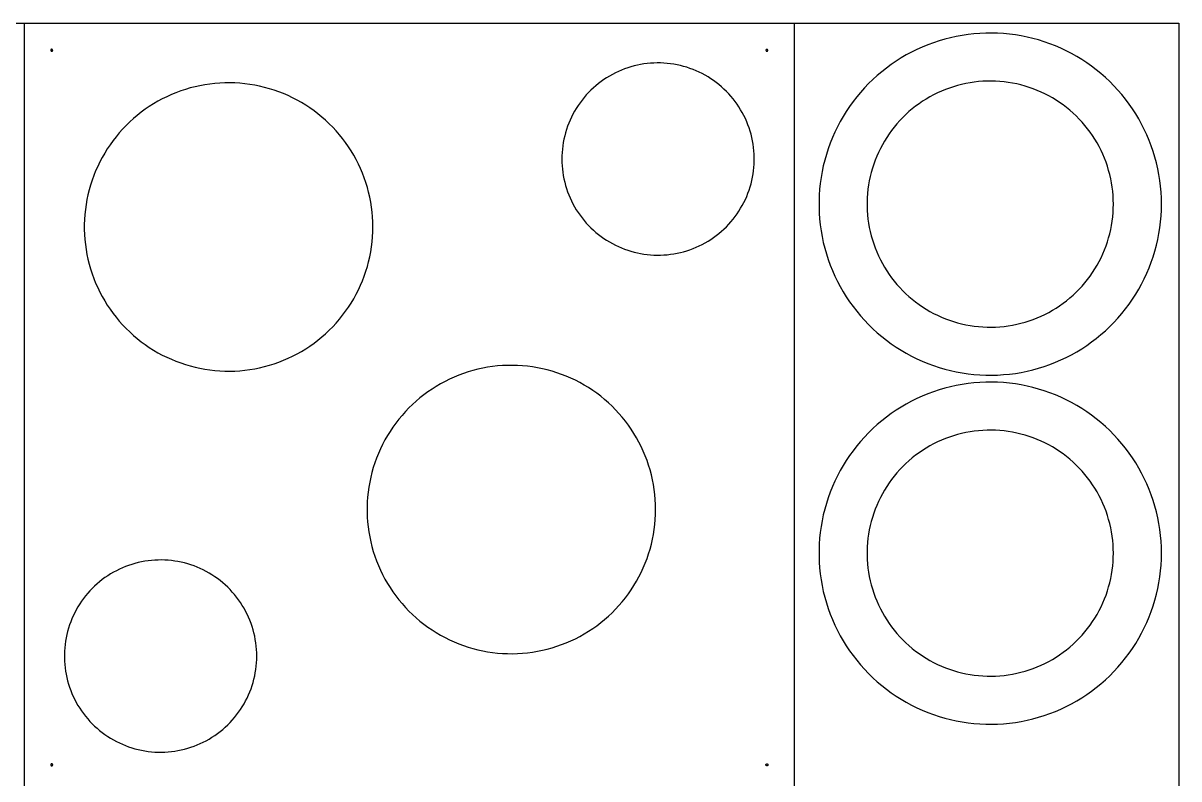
# Model space of a CAD drawing. Header units: millimetres. Extents: x 0 to 120, y 0 to 80.
# Drawn here: x 59.9 to 120, y 40.7 to 80 of the extents above; entities that cross this region are included whole.
import ezdxf

# ---------------------------------------------------------------- set-up
doc = ezdxf.new("R2010")
doc.units = ezdxf.units.MM
doc.header["$MEASUREMENT"] = 0
doc.layers.add('Default', color=18, linetype='Continuous', true_color=0x000000)

msp = doc.modelspace()

# ---------------------------------------------------------------- linework, layer by layer
at = {"layer": 'Default'}
for points in [[(120, 0), (0, 0), (0, 80), (120, 80), (120, 0)], [(60, 40), (60, 80), (100, 80), (100, 40), (60, 40)], [(60, 40), (60, 80), (100, 80), (100, 40), (60, 40)], [(119.094, 70.584), (119.088, 70.893), (119.072, 71.201), (119.046, 71.509), (119.008, 71.815), (118.96, 72.121), (118.901, 72.424), (118.832, 72.725), (118.753, 73.024), (118.663, 73.319), (118.563, 73.611), (118.453, 73.9), (118.333, 74.185), (118.203, 74.465), (118.063, 74.741), (117.914, 75.011), (117.756, 75.277), (117.589, 75.536), (117.412, 75.79), (117.227, 76.037), (117.034, 76.278), (116.832, 76.512), (116.622, 76.739), (116.405, 76.958), (116.18, 77.17), (115.947, 77.374), (115.708, 77.569), (115.463, 77.757), (115.21, 77.935), (114.952, 78.105), (114.688, 78.265), (114.419, 78.417), (114.145, 78.559), (113.865, 78.691), (113.582, 78.814), (113.294, 78.926), (113.003, 79.029), (112.708, 79.121), (112.41, 79.203), (112.11, 79.275), (111.807, 79.336), (111.502, 79.387), (111.196, 79.427), (110.888, 79.456), (110.58, 79.475), (110.271, 79.483), (109.962, 79.481), (109.653, 79.467), (109.345, 79.443), (109.039, 79.408), (108.733, 79.363), (108.429, 79.307), (108.127, 79.24), (107.828, 79.163), (107.532, 79.076), (107.239, 78.979), (106.949, 78.871), (106.663, 78.753), (106.382, 78.626), (106.105, 78.489), (105.833, 78.342), (105.567, 78.186), (105.306, 78.021), (105.05, 77.847), (104.801, 77.664), (104.559, 77.473), (104.323, 77.273), (104.095, 77.065), (103.873, 76.85), (103.66, 76.626), (103.454, 76.396), (103.256, 76.159), (103.067, 75.914), (102.886, 75.664), (102.714, 75.407), (102.551, 75.145), (102.398, 74.877), (102.253, 74.603), (102.119, 74.325), (101.994, 74.043), (101.879, 73.756), (101.773, 73.466), (101.678, 73.172), (101.594, 72.875), (101.519, 72.575), (101.456, 72.273), (101.402, 71.968), (101.359, 71.662), (101.327, 71.355), (101.306, 71.047), (101.295, 70.738), (101.295, 70.429), (101.306, 70.12), (101.327, 69.812), (101.359, 69.505), (101.402, 69.199), (101.456, 68.895), (101.519, 68.592), (101.594, 68.293), (101.678, 67.995), (101.773, 67.701), (101.879, 67.411), (101.994, 67.124), (102.119, 66.842), (102.253, 66.564), (102.398, 66.291), (102.551, 66.023), (102.714, 65.76), (102.886, 65.503), (103.067, 65.253), (103.256, 65.009), (103.454, 64.771), (103.66, 64.541), (103.873, 64.318), (104.095, 64.102), (104.323, 63.894), (104.559, 63.695), (104.801, 63.503), (105.05, 63.32), (105.306, 63.146), (105.567, 62.981), (105.833, 62.825), (106.105, 62.678), (106.382, 62.541), (106.663, 62.414), (106.949, 62.296), (107.239, 62.189), (107.532, 62.091), (107.828, 62.004), (108.127, 61.927), (108.429, 61.86), (108.733, 61.804), (109.039, 61.759), (109.345, 61.724), (109.653, 61.7), (109.962, 61.687), (110.271, 61.684), (110.58, 61.692), (110.888, 61.711), (111.196, 61.74), (111.502, 61.78), (111.807, 61.831), (112.11, 61.892), (112.41, 61.964), (112.708, 62.046), (113.003, 62.139), (113.294, 62.241), (113.582, 62.354), (113.865, 62.476), (114.145, 62.609), (114.419, 62.751), (114.688, 62.902), (114.952, 63.062), (115.21, 63.232), (115.463, 63.411), (115.708, 63.598), (115.947, 63.793), (116.18, 63.997), (116.405, 64.209), (116.622, 64.428), (116.832, 64.655), (117.034, 64.889), (117.227, 65.13), (117.412, 65.377), (117.589, 65.631), (117.756, 65.891), (117.914, 66.156), (118.063, 66.427), (118.203, 66.702), (118.333, 66.983), (118.453, 67.267), (118.563, 67.556), (118.663, 67.848), (118.753, 68.144), (118.832, 68.442), (118.901, 68.743), (118.96, 69.047), (119.008, 69.352), (119.046, 69.658), (119.072, 69.966), (119.088, 70.275), (119.094, 70.584)], [(61.464, 78.586), (61.464, 78.588), (61.464, 78.589), (61.464, 78.591), (61.464, 78.593), (61.463, 78.594), (61.463, 78.596), (61.463, 78.598), (61.462, 78.599), (61.462, 78.601), (61.461, 78.603), (61.461, 78.604), (61.46, 78.606), (61.459, 78.608), (61.458, 78.609), (61.458, 78.611), (61.457, 78.612), (61.456, 78.614), (61.455, 78.615), (61.454, 78.616), (61.453, 78.618), (61.452, 78.619), (61.45, 78.62), (61.449, 78.622), (61.448, 78.623), (61.447, 78.624), (61.445, 78.625), (61.444, 78.626), (61.442, 78.627), (61.441, 78.628), (61.439, 78.629), (61.438, 78.63), (61.436, 78.631), (61.435, 78.631), (61.433, 78.632), (61.432, 78.633), (61.43, 78.633), (61.428, 78.634), (61.427, 78.634), (61.425, 78.635), (61.423, 78.635), (61.422, 78.635), (61.42, 78.635), (61.418, 78.636), (61.416, 78.636), (61.415, 78.636), (61.413, 78.636), (61.411, 78.636), (61.409, 78.636), (61.408, 78.635), (61.406, 78.635), (61.404, 78.635), (61.403, 78.634), (61.401, 78.634), (61.399, 78.633), (61.398, 78.633), (61.396, 78.632), (61.394, 78.632), (61.393, 78.631), (61.391, 78.63), (61.39, 78.629), (61.388, 78.628), (61.387, 78.628), (61.385, 78.627), (61.384, 78.626), (61.383, 78.624), (61.381, 78.623), (61.38, 78.622), (61.379, 78.621), (61.378, 78.62), (61.376, 78.618), (61.375, 78.617), (61.374, 78.616), (61.373, 78.614), (61.372, 78.613), (61.371, 78.611), (61.37, 78.61), (61.37, 78.608), (61.369, 78.607), (61.368, 78.605), (61.367, 78.604), (61.367, 78.602), (61.366, 78.6), (61.366, 78.599), (61.365, 78.597), (61.365, 78.595), (61.365, 78.594), (61.365, 78.592), (61.364, 78.59), (61.364, 78.588), (61.364, 78.587), (61.364, 78.585), (61.364, 78.583), (61.364, 78.581), (61.365, 78.58), (61.365, 78.578), (61.365, 78.576), (61.365, 78.575), (61.366, 78.573), (61.366, 78.571), (61.367, 78.57), (61.367, 78.568), (61.368, 78.566), (61.369, 78.565), (61.37, 78.563), (61.37, 78.562), (61.371, 78.56), (61.372, 78.559), (61.373, 78.557), (61.374, 78.556), (61.375, 78.554), (61.376, 78.553), (61.378, 78.552), (61.379, 78.551), (61.38, 78.549), (61.381, 78.548), (61.383, 78.547), (61.384, 78.546), (61.385, 78.545), (61.387, 78.544), (61.388, 78.543), (61.39, 78.542), (61.391, 78.541), (61.393, 78.541), (61.394, 78.54), (61.396, 78.539), (61.398, 78.539), (61.399, 78.538), (61.401, 78.538), (61.403, 78.537), (61.404, 78.537), (61.406, 78.536), (61.408, 78.536), (61.409, 78.536), (61.411, 78.536), (61.413, 78.536), (61.415, 78.536), (61.416, 78.536), (61.418, 78.536), (61.42, 78.536), (61.422, 78.536), (61.423, 78.537), (61.425, 78.537), (61.427, 78.537), (61.428, 78.538), (61.43, 78.538), (61.432, 78.539), (61.433, 78.54), (61.435, 78.54), (61.436, 78.541), (61.438, 78.542), (61.439, 78.543), (61.441, 78.544), (61.442, 78.544), (61.444, 78.545), (61.445, 78.547), (61.447, 78.548), (61.448, 78.549), (61.449, 78.55), (61.45, 78.551), (61.452, 78.552), (61.453, 78.554), (61.454, 78.555), (61.455, 78.557), (61.456, 78.558), (61.457, 78.559), (61.458, 78.561), (61.458, 78.562), (61.459, 78.564), (61.46, 78.566), (61.461, 78.567), (61.461, 78.569), (61.462, 78.57), (61.462, 78.572), (61.463, 78.574), (61.463, 78.575), (61.463, 78.577), (61.464, 78.579), (61.464, 78.581), (61.464, 78.582), (61.464, 78.584), (61.464, 78.586)], [(61.464, 78.586), (61.464, 78.588), (61.464, 78.589), (61.464, 78.591), (61.464, 78.593), (61.463, 78.594), (61.463, 78.596), (61.463, 78.598), (61.462, 78.599), (61.462, 78.601), (61.461, 78.603), (61.461, 78.604), (61.46, 78.606), (61.459, 78.608), (61.458, 78.609), (61.458, 78.611), (61.457, 78.612), (61.456, 78.614), (61.455, 78.615), (61.454, 78.616), (61.453, 78.618), (61.452, 78.619), (61.45, 78.62), (61.449, 78.622), (61.448, 78.623), (61.447, 78.624), (61.445, 78.625), (61.444, 78.626), (61.442, 78.627), (61.441, 78.628), (61.439, 78.629), (61.438, 78.63), (61.436, 78.631), (61.435, 78.631), (61.433, 78.632), (61.432, 78.633), (61.43, 78.633), (61.428, 78.634), (61.427, 78.634), (61.425, 78.635), (61.423, 78.635), (61.422, 78.635), (61.42, 78.635), (61.418, 78.636), (61.416, 78.636), (61.415, 78.636), (61.413, 78.636), (61.411, 78.636), (61.409, 78.636), (61.408, 78.635), (61.406, 78.635), (61.404, 78.635), (61.403, 78.634), (61.401, 78.634), (61.399, 78.633), (61.398, 78.633), (61.396, 78.632), (61.394, 78.632), (61.393, 78.631), (61.391, 78.63), (61.39, 78.629), (61.388, 78.628), (61.387, 78.628), (61.385, 78.627), (61.384, 78.626), (61.383, 78.624), (61.381, 78.623), (61.38, 78.622), (61.379, 78.621), (61.378, 78.62), (61.376, 78.618), (61.375, 78.617), (61.374, 78.616), (61.373, 78.614), (61.372, 78.613), (61.371, 78.611), (61.37, 78.61), (61.37, 78.608), (61.369, 78.607), (61.368, 78.605), (61.367, 78.604), (61.367, 78.602), (61.366, 78.6), (61.366, 78.599), (61.365, 78.597), (61.365, 78.595), (61.365, 78.594), (61.365, 78.592), (61.364, 78.59), (61.364, 78.588), (61.364, 78.587), (61.364, 78.585), (61.364, 78.583), (61.364, 78.581), (61.365, 78.58), (61.365, 78.578), (61.365, 78.576), (61.365, 78.575), (61.366, 78.573), (61.366, 78.571), (61.367, 78.57), (61.367, 78.568), (61.368, 78.566), (61.369, 78.565), (61.37, 78.563), (61.37, 78.562), (61.371, 78.56), (61.372, 78.559), (61.373, 78.557), (61.374, 78.556), (61.375, 78.554), (61.376, 78.553), (61.378, 78.552), (61.379, 78.551), (61.38, 78.549), (61.381, 78.548), (61.383, 78.547), (61.384, 78.546), (61.385, 78.545), (61.387, 78.544), (61.388, 78.543), (61.39, 78.542), (61.391, 78.541), (61.393, 78.541), (61.394, 78.54), (61.396, 78.539), (61.398, 78.539), (61.399, 78.538), (61.401, 78.538), (61.403, 78.537), (61.404, 78.537), (61.406, 78.536), (61.408, 78.536), (61.409, 78.536), (61.411, 78.536), (61.413, 78.536), (61.415, 78.536), (61.416, 78.536), (61.418, 78.536), (61.42, 78.536), (61.422, 78.536), (61.423, 78.537), (61.425, 78.537), (61.427, 78.537), (61.428, 78.538), (61.43, 78.538), (61.432, 78.539), (61.433, 78.54), (61.435, 78.54), (61.436, 78.541), (61.438, 78.542), (61.439, 78.543), (61.441, 78.544), (61.442, 78.544), (61.444, 78.545), (61.445, 78.547), (61.447, 78.548), (61.448, 78.549), (61.449, 78.55), (61.45, 78.551), (61.452, 78.552), (61.453, 78.554), (61.454, 78.555), (61.455, 78.557), (61.456, 78.558), (61.457, 78.559), (61.458, 78.561), (61.458, 78.562), (61.459, 78.564), (61.46, 78.566), (61.461, 78.567), (61.461, 78.569), (61.462, 78.57), (61.462, 78.572), (61.463, 78.574), (61.463, 78.575), (61.463, 78.577), (61.464, 78.579), (61.464, 78.581), (61.464, 78.582), (61.464, 78.584), (61.464, 78.586)], [(98.636, 78.586), (98.636, 78.588), (98.636, 78.589), (98.636, 78.591), (98.635, 78.593), (98.635, 78.594), (98.635, 78.596), (98.634, 78.598), (98.634, 78.599), (98.633, 78.601), (98.633, 78.603), (98.632, 78.604), (98.632, 78.606), (98.631, 78.608), (98.63, 78.609), (98.629, 78.611), (98.628, 78.612), (98.627, 78.614), (98.626, 78.615), (98.625, 78.616), (98.624, 78.618), (98.623, 78.619), (98.622, 78.62), (98.621, 78.622), (98.619, 78.623), (98.618, 78.624), (98.617, 78.625), (98.615, 78.626), (98.614, 78.627), (98.613, 78.628), (98.611, 78.629), (98.61, 78.63), (98.608, 78.631), (98.606, 78.631), (98.605, 78.632), (98.603, 78.633), (98.602, 78.633), (98.6, 78.634), (98.598, 78.634), (98.597, 78.635), (98.595, 78.635), (98.593, 78.635), (98.591, 78.635), (98.59, 78.636), (98.588, 78.636), (98.586, 78.636), (98.584, 78.636), (98.583, 78.636), (98.581, 78.636), (98.579, 78.635), (98.578, 78.635), (98.576, 78.635), (98.574, 78.634), (98.572, 78.634), (98.571, 78.633), (98.569, 78.633), (98.568, 78.632), (98.566, 78.632), (98.564, 78.631), (98.563, 78.63), (98.561, 78.629), (98.56, 78.628), (98.558, 78.628), (98.557, 78.627), (98.555, 78.626), (98.554, 78.624), (98.553, 78.623), (98.552, 78.622), (98.55, 78.621), (98.549, 78.62), (98.548, 78.618), (98.547, 78.617), (98.546, 78.616), (98.545, 78.614), (98.544, 78.613), (98.543, 78.611), (98.542, 78.61), (98.541, 78.608), (98.54, 78.607), (98.54, 78.605), (98.539, 78.604), (98.538, 78.602), (98.538, 78.6), (98.537, 78.599), (98.537, 78.597), (98.537, 78.595), (98.536, 78.594), (98.536, 78.592), (98.536, 78.59), (98.536, 78.588), (98.536, 78.587), (98.536, 78.585), (98.536, 78.583), (98.536, 78.581), (98.536, 78.58), (98.536, 78.578), (98.537, 78.576), (98.537, 78.575), (98.537, 78.573), (98.538, 78.571), (98.538, 78.57), (98.539, 78.568), (98.54, 78.566), (98.54, 78.565), (98.541, 78.563), (98.542, 78.562), (98.543, 78.56), (98.544, 78.559), (98.545, 78.557), (98.546, 78.556), (98.547, 78.554), (98.548, 78.553), (98.549, 78.552), (98.55, 78.551), (98.552, 78.549), (98.553, 78.548), (98.554, 78.547), (98.555, 78.546), (98.557, 78.545), (98.558, 78.544), (98.56, 78.543), (98.561, 78.542), (98.563, 78.541), (98.564, 78.541), (98.566, 78.54), (98.568, 78.539), (98.569, 78.539), (98.571, 78.538), (98.572, 78.538), (98.574, 78.537), (98.576, 78.537), (98.578, 78.536), (98.579, 78.536), (98.581, 78.536), (98.583, 78.536), (98.584, 78.536), (98.586, 78.536), (98.588, 78.536), (98.59, 78.536), (98.591, 78.536), (98.593, 78.536), (98.595, 78.537), (98.597, 78.537), (98.598, 78.537), (98.6, 78.538), (98.602, 78.538), (98.603, 78.539), (98.605, 78.54), (98.606, 78.54), (98.608, 78.541), (98.61, 78.542), (98.611, 78.543), (98.613, 78.544), (98.614, 78.544), (98.615, 78.545), (98.617, 78.547), (98.618, 78.548), (98.619, 78.549), (98.621, 78.55), (98.622, 78.551), (98.623, 78.552), (98.624, 78.554), (98.625, 78.555), (98.626, 78.557), (98.627, 78.558), (98.628, 78.559), (98.629, 78.561), (98.63, 78.562), (98.631, 78.564), (98.632, 78.566), (98.632, 78.567), (98.633, 78.569), (98.633, 78.57), (98.634, 78.572), (98.634, 78.574), (98.635, 78.575), (98.635, 78.577), (98.635, 78.579), (98.636, 78.581), (98.636, 78.582), (98.636, 78.584), (98.636, 78.586)], [(87.929, 72.929), (87.932, 72.755), (87.941, 72.582), (87.956, 72.409), (87.977, 72.237), (88.004, 72.065), (88.037, 71.895), (88.076, 71.726), (88.121, 71.558), (88.171, 71.392), (88.227, 71.228), (88.289, 71.066), (88.357, 70.906), (88.429, 70.748), (88.508, 70.594), (88.592, 70.441), (88.681, 70.292), (88.775, 70.147), (88.874, 70.004), (88.978, 69.865), (89.086, 69.73), (89.2, 69.598), (89.318, 69.471), (89.44, 69.348), (89.566, 69.229), (89.697, 69.114), (89.831, 69.004), (89.969, 68.899), (90.111, 68.799), (90.256, 68.704), (90.404, 68.613), (90.555, 68.528), (90.709, 68.449), (90.866, 68.374), (91.026, 68.305), (91.187, 68.242), (91.351, 68.184), (91.516, 68.133), (91.684, 68.086), (91.853, 68.046), (92.023, 68.012), (92.194, 67.983), (92.366, 67.961), (92.539, 67.944), (92.712, 67.934), (92.886, 67.929), (93.059, 67.931), (93.232, 67.938), (93.406, 67.952), (93.578, 67.971), (93.75, 67.997), (93.92, 68.028), (94.09, 68.066), (94.258, 68.109), (94.424, 68.158), (94.589, 68.213), (94.752, 68.273), (94.912, 68.339), (95.07, 68.411), (95.226, 68.488), (95.379, 68.57), (95.528, 68.658), (95.675, 68.751), (95.818, 68.848), (95.958, 68.951), (96.095, 69.059), (96.227, 69.171), (96.355, 69.288), (96.48, 69.409), (96.6, 69.534), (96.715, 69.664), (96.826, 69.797), (96.933, 69.934), (97.034, 70.075), (97.131, 70.219), (97.222, 70.367), (97.309, 70.517), (97.39, 70.671), (97.466, 70.827), (97.536, 70.985), (97.6, 71.147), (97.659, 71.31), (97.713, 71.475), (97.76, 71.642), (97.802, 71.81), (97.838, 71.98), (97.868, 72.151), (97.892, 72.323), (97.91, 72.496), (97.922, 72.669), (97.928, 72.842), (97.928, 73.016), (97.922, 73.189), (97.91, 73.362), (97.892, 73.535), (97.868, 73.707), (97.838, 73.878), (97.802, 74.048), (97.76, 74.216), (97.713, 74.383), (97.659, 74.548), (97.6, 74.711), (97.536, 74.872), (97.466, 75.031), (97.39, 75.187), (97.309, 75.341), (97.222, 75.491), (97.131, 75.639), (97.034, 75.783), (96.933, 75.924), (96.826, 76.061), (96.715, 76.194), (96.6, 76.324), (96.48, 76.449), (96.355, 76.57), (96.227, 76.687), (96.095, 76.799), (95.958, 76.907), (95.818, 77.009), (95.675, 77.107), (95.528, 77.2), (95.379, 77.288), (95.226, 77.37), (95.07, 77.447), (94.912, 77.519), (94.752, 77.585), (94.589, 77.645), (94.424, 77.7), (94.258, 77.749), (94.09, 77.792), (93.92, 77.83), (93.75, 77.861), (93.578, 77.887), (93.406, 77.906), (93.232, 77.92), (93.059, 77.927), (92.886, 77.929), (92.712, 77.924), (92.539, 77.914), (92.366, 77.897), (92.194, 77.875), (92.023, 77.846), (91.853, 77.812), (91.684, 77.771), (91.516, 77.725), (91.351, 77.673), (91.187, 77.616), (91.026, 77.552), (90.866, 77.484), (90.709, 77.409), (90.555, 77.33), (90.404, 77.245), (90.256, 77.154), (90.111, 77.059), (89.969, 76.959), (89.831, 76.854), (89.697, 76.744), (89.566, 76.629), (89.44, 76.51), (89.318, 76.387), (89.2, 76.26), (89.086, 76.128), (88.978, 75.993), (88.874, 75.854), (88.775, 75.711), (88.681, 75.565), (88.592, 75.416), (88.508, 75.264), (88.429, 75.11), (88.357, 74.952), (88.289, 74.792), (88.227, 74.63), (88.171, 74.466), (88.121, 74.3), (88.076, 74.132), (88.037, 73.963), (88.004, 73.792), (87.977, 73.621), (87.956, 73.449), (87.941, 73.276), (87.932, 73.102), (87.929, 72.929)], [(116.594, 70.584), (116.59, 70.806), (116.578, 71.028), (116.559, 71.249), (116.532, 71.469), (116.498, 71.689), (116.456, 71.907), (116.406, 72.124), (116.349, 72.338), (116.284, 72.551), (116.212, 72.761), (116.133, 72.969), (116.047, 73.173), (115.953, 73.375), (115.853, 73.573), (115.746, 73.768), (115.632, 73.958), (115.511, 74.145), (115.385, 74.327), (115.251, 74.505), (115.112, 74.679), (114.967, 74.847), (114.816, 75.01), (114.66, 75.168), (114.498, 75.32), (114.331, 75.466), (114.159, 75.607), (113.983, 75.742), (113.801, 75.87), (113.616, 75.992), (113.426, 76.108), (113.232, 76.216), (113.035, 76.318), (112.834, 76.414), (112.63, 76.502), (112.423, 76.583), (112.214, 76.657), (112.002, 76.723), (111.788, 76.782), (111.572, 76.834), (111.354, 76.878), (111.135, 76.914), (110.914, 76.943), (110.693, 76.964), (110.471, 76.978), (110.249, 76.983), (110.027, 76.981), (109.805, 76.972), (109.584, 76.954), (109.363, 76.929), (109.143, 76.897), (108.925, 76.857), (108.708, 76.809), (108.493, 76.753), (108.28, 76.691), (108.069, 76.621), (107.861, 76.543), (107.655, 76.459), (107.453, 76.367), (107.254, 76.268), (107.058, 76.163), (106.866, 76.051), (106.679, 75.932), (106.495, 75.807), (106.316, 75.675), (106.142, 75.537), (105.972, 75.394), (105.808, 75.244), (105.649, 75.089), (105.495, 74.929), (105.347, 74.763), (105.205, 74.593), (105.069, 74.417), (104.939, 74.237), (104.815, 74.052), (104.698, 73.863), (104.588, 73.671), (104.484, 73.474), (104.387, 73.274), (104.297, 73.071), (104.214, 72.865), (104.139, 72.656), (104.07, 72.445), (104.01, 72.231), (103.956, 72.015), (103.91, 71.798), (103.872, 71.579), (103.841, 71.359), (103.818, 71.138), (103.802, 70.917), (103.795, 70.695), (103.795, 70.473), (103.802, 70.251), (103.818, 70.029), (103.841, 69.808), (103.872, 69.588), (103.91, 69.369), (103.956, 69.152), (104.01, 68.936), (104.07, 68.722), (104.139, 68.511), (104.214, 68.302), (104.297, 68.096), (104.387, 67.893), (104.484, 67.693), (104.588, 67.497), (104.698, 67.304), (104.815, 67.115), (104.939, 66.93), (105.069, 66.75), (105.205, 66.575), (105.347, 66.404), (105.495, 66.238), (105.649, 66.078), (105.808, 65.923), (105.972, 65.773), (106.142, 65.63), (106.316, 65.492), (106.495, 65.361), (106.679, 65.235), (106.866, 65.117), (107.058, 65.004), (107.254, 64.899), (107.453, 64.8), (107.655, 64.709), (107.861, 64.624), (108.069, 64.547), (108.28, 64.477), (108.493, 64.414), (108.708, 64.359), (108.925, 64.311), (109.143, 64.27), (109.363, 64.238), (109.584, 64.213), (109.805, 64.195), (110.027, 64.186), (110.249, 64.184), (110.471, 64.19), (110.693, 64.203), (110.914, 64.224), (111.135, 64.253), (111.354, 64.29), (111.572, 64.334), (111.788, 64.385), (112.002, 64.444), (112.214, 64.511), (112.423, 64.585), (112.63, 64.666), (112.834, 64.754), (113.035, 64.849), (113.232, 64.951), (113.426, 65.06), (113.616, 65.175), (113.801, 65.297), (113.983, 65.426), (114.159, 65.56), (114.331, 65.701), (114.498, 65.847), (114.66, 66), (114.816, 66.157), (114.967, 66.32), (115.112, 66.489), (115.251, 66.662), (115.385, 66.84), (115.511, 67.022), (115.632, 67.209), (115.746, 67.4), (115.853, 67.594), (115.953, 67.792), (116.047, 67.994), (116.133, 68.199), (116.212, 68.406), (116.284, 68.616), (116.349, 68.829), (116.406, 69.044), (116.456, 69.26), (116.498, 69.478), (116.532, 69.698), (116.559, 69.918), (116.578, 70.14), (116.59, 70.362), (116.594, 70.584)], [(78.107, 69.393), (78.102, 69.654), (78.089, 69.914), (78.066, 70.173), (78.034, 70.431), (77.994, 70.689), (77.945, 70.944), (77.886, 71.198), (77.819, 71.45), (77.744, 71.699), (77.659, 71.945), (77.566, 72.188), (77.465, 72.428), (77.356, 72.664), (77.238, 72.897), (77.113, 73.125), (76.979, 73.348), (76.838, 73.567), (76.689, 73.781), (76.534, 73.989), (76.37, 74.192), (76.2, 74.389), (76.024, 74.58), (75.84, 74.765), (75.651, 74.944), (75.455, 75.115), (75.254, 75.28), (75.047, 75.438), (74.834, 75.588), (74.617, 75.731), (74.394, 75.867), (74.167, 75.994), (73.936, 76.114), (73.701, 76.225), (73.462, 76.329), (73.219, 76.424), (72.974, 76.51), (72.725, 76.588), (72.474, 76.657), (72.221, 76.718), (71.966, 76.769), (71.709, 76.812), (71.451, 76.846), (71.192, 76.871), (70.932, 76.886), (70.672, 76.893), (70.411, 76.891), (70.151, 76.88), (69.892, 76.859), (69.633, 76.83), (69.376, 76.792), (69.119, 76.744), (68.865, 76.688), (68.613, 76.624), (68.363, 76.55), (68.116, 76.468), (67.872, 76.377), (67.632, 76.278), (67.394, 76.171), (67.161, 76.055), (66.932, 75.932), (66.707, 75.8), (66.487, 75.661), (66.272, 75.514), (66.062, 75.36), (65.858, 75.199), (65.659, 75.03), (65.467, 74.855), (65.28, 74.674), (65.1, 74.486), (64.927, 74.291), (64.76, 74.091), (64.601, 73.886), (64.448, 73.674), (64.304, 73.458), (64.166, 73.237), (64.037, 73.011), (63.915, 72.781), (63.802, 72.547), (63.696, 72.309), (63.599, 72.067), (63.511, 71.822), (63.431, 71.574), (63.359, 71.324), (63.297, 71.071), (63.243, 70.817), (63.198, 70.56), (63.162, 70.302), (63.135, 70.043), (63.117, 69.784), (63.108, 69.524), (63.108, 69.263), (63.117, 69.003), (63.135, 68.743), (63.162, 68.484), (63.198, 68.227), (63.243, 67.97), (63.297, 67.715), (63.359, 67.463), (63.431, 67.212), (63.511, 66.965), (63.599, 66.72), (63.696, 66.478), (63.802, 66.24), (63.915, 66.006), (64.037, 65.776), (64.166, 65.55), (64.304, 65.329), (64.448, 65.112), (64.601, 64.901), (64.76, 64.695), (64.927, 64.495), (65.1, 64.301), (65.28, 64.113), (65.467, 63.931), (65.659, 63.756), (65.858, 63.588), (66.062, 63.427), (66.272, 63.273), (66.487, 63.126), (66.707, 62.987), (66.932, 62.855), (67.161, 62.732), (67.394, 62.616), (67.632, 62.509), (67.872, 62.41), (68.116, 62.319), (68.363, 62.237), (68.613, 62.163), (68.865, 62.098), (69.119, 62.042), (69.376, 61.995), (69.633, 61.957), (69.892, 61.928), (70.151, 61.907), (70.411, 61.896), (70.672, 61.894), (70.932, 61.9), (71.192, 61.916), (71.451, 61.941), (71.709, 61.975), (71.966, 62.018), (72.221, 62.069), (72.474, 62.13), (72.725, 62.199), (72.974, 62.277), (73.219, 62.363), (73.462, 62.458), (73.701, 62.561), (73.936, 62.673), (74.167, 62.792), (74.394, 62.92), (74.617, 63.055), (74.834, 63.198), (75.047, 63.349), (75.254, 63.507), (75.455, 63.671), (75.651, 63.843), (75.84, 64.022), (76.024, 64.206), (76.2, 64.398), (76.37, 64.595), (76.534, 64.798), (76.689, 65.006), (76.838, 65.22), (76.979, 65.439), (77.113, 65.662), (77.238, 65.89), (77.356, 66.123), (77.465, 66.359), (77.566, 66.599), (77.659, 66.842), (77.744, 67.088), (77.819, 67.337), (77.886, 67.589), (77.945, 67.843), (77.994, 68.098), (78.034, 68.355), (78.066, 68.614), (78.089, 68.873), (78.102, 69.133), (78.107, 69.393)], [(92.803, 54.697), (92.799, 54.957), (92.785, 55.217), (92.763, 55.476), (92.731, 55.735), (92.691, 55.992), (92.641, 56.248), (92.583, 56.501), (92.516, 56.753), (92.44, 57.002), (92.356, 57.248), (92.263, 57.491), (92.162, 57.731), (92.052, 57.968), (91.935, 58.2), (91.809, 58.428), (91.676, 58.651), (91.535, 58.87), (91.386, 59.084), (91.23, 59.292), (91.067, 59.495), (90.897, 59.693), (90.72, 59.884), (90.537, 60.069), (90.348, 60.247), (90.152, 60.419), (89.95, 60.584), (89.743, 60.741), (89.531, 60.892), (89.313, 61.035), (89.091, 61.17), (88.864, 61.298), (88.633, 61.417), (88.397, 61.529), (88.158, 61.632), (87.916, 61.727), (87.67, 61.813), (87.422, 61.891), (87.171, 61.96), (86.918, 62.021), (86.663, 62.072), (86.406, 62.115), (86.148, 62.149), (85.888, 62.174), (85.629, 62.19), (85.368, 62.196), (85.108, 62.194), (84.848, 62.183), (84.588, 62.163), (84.33, 62.133), (84.072, 62.095), (83.816, 62.048), (83.562, 61.992), (83.31, 61.927), (83.06, 61.853), (82.813, 61.771), (82.569, 61.681), (82.328, 61.581), (82.091, 61.474), (81.858, 61.358), (81.629, 61.235), (81.404, 61.103), (81.184, 60.964), (80.969, 60.817), (80.759, 60.663), (80.555, 60.502), (80.356, 60.334), (80.164, 60.159), (79.977, 59.977), (79.797, 59.789), (79.624, 59.595), (79.457, 59.395), (79.297, 59.189), (79.145, 58.978), (79, 58.761), (78.863, 58.54), (78.734, 58.314), (78.612, 58.084), (78.498, 57.85), (78.393, 57.612), (78.296, 57.37), (78.207, 57.125), (78.127, 56.878), (78.056, 56.627), (77.993, 56.375), (77.94, 56.12), (77.895, 55.864), (77.859, 55.606), (77.832, 55.347), (77.813, 55.087), (77.804, 54.827), (77.804, 54.567), (77.813, 54.306), (77.832, 54.047), (77.859, 53.788), (77.895, 53.53), (77.94, 53.273), (77.993, 53.019), (78.056, 52.766), (78.127, 52.516), (78.207, 52.268), (78.296, 52.023), (78.393, 51.782), (78.498, 51.543), (78.612, 51.309), (78.734, 51.079), (78.863, 50.853), (79, 50.632), (79.145, 50.416), (79.297, 50.204), (79.457, 49.999), (79.624, 49.799), (79.797, 49.604), (79.977, 49.416), (80.164, 49.235), (80.356, 49.06), (80.555, 48.891), (80.759, 48.73), (80.969, 48.576), (81.184, 48.429), (81.404, 48.29), (81.629, 48.159), (81.858, 48.035), (82.091, 47.919), (82.328, 47.812), (82.569, 47.713), (82.813, 47.622), (83.06, 47.54), (83.31, 47.466), (83.562, 47.402), (83.816, 47.346), (84.072, 47.298), (84.33, 47.26), (84.588, 47.231), (84.848, 47.211), (85.108, 47.199), (85.368, 47.197), (85.629, 47.204), (85.888, 47.22), (86.148, 47.244), (86.406, 47.278), (86.663, 47.321), (86.918, 47.373), (87.171, 47.433), (87.422, 47.502), (87.67, 47.58), (87.916, 47.666), (88.158, 47.761), (88.397, 47.865), (88.633, 47.976), (88.864, 48.096), (89.091, 48.223), (89.313, 48.359), (89.531, 48.502), (89.743, 48.652), (89.95, 48.81), (90.152, 48.975), (90.348, 49.146), (90.537, 49.325), (90.72, 49.51), (90.897, 49.701), (91.067, 49.898), (91.23, 50.101), (91.386, 50.309), (91.535, 50.523), (91.676, 50.742), (91.809, 50.966), (91.935, 51.194), (92.052, 51.426), (92.162, 51.662), (92.263, 51.902), (92.356, 52.145), (92.44, 52.391), (92.516, 52.641), (92.583, 52.892), (92.641, 53.146), (92.691, 53.401), (92.731, 53.659), (92.763, 53.917), (92.785, 54.176), (92.799, 54.436), (92.803, 54.697)], [(119.094, 52.426), (119.088, 52.735), (119.072, 53.043), (119.046, 53.351), (119.008, 53.658), (118.96, 53.963), (118.901, 54.266), (118.832, 54.567), (118.753, 54.866), (118.663, 55.161), (118.563, 55.454), (118.453, 55.742), (118.333, 56.027), (118.203, 56.307), (118.063, 56.583), (117.914, 56.853), (117.756, 57.119), (117.589, 57.378), (117.412, 57.632), (117.227, 57.879), (117.034, 58.12), (116.832, 58.354), (116.622, 58.581), (116.405, 58.8), (116.18, 59.012), (115.947, 59.216), (115.708, 59.411), (115.463, 59.599), (115.21, 59.777), (114.952, 59.947), (114.688, 60.107), (114.419, 60.259), (114.145, 60.401), (113.865, 60.533), (113.582, 60.656), (113.294, 60.768), (113.003, 60.871), (112.708, 60.963), (112.41, 61.045), (112.11, 61.117), (111.807, 61.178), (111.502, 61.229), (111.196, 61.269), (110.888, 61.299), (110.58, 61.317), (110.271, 61.325), (109.962, 61.323), (109.653, 61.309), (109.345, 61.285), (109.039, 61.25), (108.733, 61.205), (108.429, 61.149), (108.127, 61.083), (107.828, 61.006), (107.532, 60.918), (107.239, 60.821), (106.949, 60.713), (106.663, 60.596), (106.382, 60.468), (106.105, 60.331), (105.833, 60.184), (105.567, 60.028), (105.306, 59.863), (105.05, 59.689), (104.801, 59.506), (104.559, 59.315), (104.323, 59.115), (104.095, 58.907), (103.873, 58.692), (103.66, 58.468), (103.454, 58.238), (103.256, 58.001), (103.067, 57.756), (102.886, 57.506), (102.714, 57.249), (102.551, 56.987), (102.398, 56.719), (102.253, 56.446), (102.119, 56.168), (101.994, 55.885), (101.879, 55.598), (101.773, 55.308), (101.678, 55.014), (101.594, 54.717), (101.519, 54.417), (101.456, 54.115), (101.402, 53.81), (101.359, 53.504), (101.327, 53.197), (101.306, 52.889), (101.295, 52.58), (101.295, 52.271), (101.306, 51.962), (101.327, 51.654), (101.359, 51.347), (101.402, 51.041), (101.456, 50.737), (101.519, 50.435), (101.594, 50.135), (101.678, 49.838), (101.773, 49.544), (101.879, 49.253), (101.994, 48.966), (102.119, 48.684), (102.253, 48.406), (102.398, 48.133), (102.551, 47.865), (102.714, 47.602), (102.886, 47.346), (103.067, 47.095), (103.256, 46.851), (103.454, 46.613), (103.66, 46.383), (103.873, 46.16), (104.095, 45.944), (104.323, 45.736), (104.559, 45.537), (104.801, 45.345), (105.05, 45.162), (105.306, 44.988), (105.567, 44.823), (105.833, 44.667), (106.105, 44.52), (106.382, 44.383), (106.663, 44.256), (106.949, 44.138), (107.239, 44.031), (107.532, 43.933), (107.828, 43.846), (108.127, 43.769), (108.429, 43.702), (108.733, 43.646), (109.039, 43.601), (109.345, 43.566), (109.653, 43.542), (109.962, 43.529), (110.271, 43.526), (110.58, 43.534), (110.888, 43.553), (111.196, 43.582), (111.502, 43.622), (111.807, 43.673), (112.11, 43.734), (112.41, 43.806), (112.708, 43.888), (113.003, 43.981), (113.294, 44.083), (113.582, 44.196), (113.865, 44.318), (114.145, 44.451), (114.419, 44.593), (114.688, 44.744), (114.952, 44.905), (115.21, 45.074), (115.463, 45.253), (115.708, 45.44), (115.947, 45.636), (116.18, 45.839), (116.405, 46.051), (116.622, 46.27), (116.832, 46.497), (117.034, 46.731), (117.227, 46.972), (117.412, 47.219), (117.589, 47.473), (117.756, 47.733), (117.914, 47.998), (118.063, 48.269), (118.203, 48.544), (118.333, 48.825), (118.453, 49.109), (118.563, 49.398), (118.663, 49.69), (118.753, 49.986), (118.832, 50.284), (118.901, 50.585), (118.96, 50.889), (119.008, 51.194), (119.046, 51.501), (119.072, 51.808), (119.088, 52.117), (119.094, 52.426)], [(116.594, 52.426), (116.59, 52.648), (116.578, 52.87), (116.559, 53.091), (116.532, 53.312), (116.498, 53.531), (116.456, 53.749), (116.406, 53.966), (116.349, 54.18), (116.284, 54.393), (116.212, 54.603), (116.133, 54.811), (116.047, 55.015), (115.953, 55.217), (115.853, 55.415), (115.746, 55.61), (115.632, 55.8), (115.511, 55.987), (115.385, 56.17), (115.251, 56.347), (115.112, 56.521), (114.967, 56.689), (114.816, 56.852), (114.66, 57.01), (114.498, 57.162), (114.331, 57.309), (114.159, 57.449), (113.983, 57.584), (113.801, 57.712), (113.616, 57.834), (113.426, 57.95), (113.232, 58.059), (113.035, 58.161), (112.834, 58.256), (112.63, 58.344), (112.423, 58.425), (112.214, 58.499), (112.002, 58.565), (111.788, 58.624), (111.572, 58.676), (111.354, 58.72), (111.135, 58.756), (110.914, 58.785), (110.693, 58.806), (110.471, 58.82), (110.249, 58.825), (110.027, 58.824), (109.805, 58.814), (109.584, 58.797), (109.363, 58.772), (109.143, 58.739), (108.925, 58.699), (108.708, 58.651), (108.493, 58.596), (108.28, 58.533), (108.069, 58.463), (107.861, 58.385), (107.655, 58.301), (107.453, 58.209), (107.254, 58.11), (107.058, 58.005), (106.866, 57.893), (106.679, 57.774), (106.495, 57.649), (106.316, 57.517), (106.142, 57.38), (105.972, 57.236), (105.808, 57.087), (105.649, 56.932), (105.495, 56.771), (105.347, 56.605), (105.205, 56.435), (105.069, 56.259), (104.939, 56.079), (104.815, 55.894), (104.698, 55.706), (104.588, 55.513), (104.484, 55.316), (104.387, 55.116), (104.297, 54.913), (104.214, 54.707), (104.139, 54.498), (104.07, 54.287), (104.01, 54.073), (103.956, 53.858), (103.91, 53.64), (103.872, 53.421), (103.841, 53.201), (103.818, 52.98), (103.802, 52.759), (103.795, 52.537), (103.795, 52.315), (103.802, 52.093), (103.818, 51.871), (103.841, 51.65), (103.872, 51.43), (103.91, 51.211), (103.956, 50.994), (104.01, 50.778), (104.07, 50.565), (104.139, 50.353), (104.214, 50.144), (104.297, 49.938), (104.387, 49.735), (104.484, 49.535), (104.588, 49.339), (104.698, 49.146), (104.815, 48.957), (104.939, 48.773), (105.069, 48.592), (105.205, 48.417), (105.347, 48.246), (105.495, 48.08), (105.649, 47.92), (105.808, 47.765), (105.972, 47.615), (106.142, 47.472), (106.316, 47.334), (106.495, 47.203), (106.679, 47.077), (106.866, 46.959), (107.058, 46.846), (107.254, 46.741), (107.453, 46.642), (107.655, 46.551), (107.861, 46.466), (108.069, 46.389), (108.28, 46.319), (108.493, 46.256), (108.708, 46.201), (108.925, 46.153), (109.143, 46.113), (109.363, 46.08), (109.584, 46.055), (109.805, 46.038), (110.027, 46.028), (110.249, 46.026), (110.471, 46.032), (110.693, 46.045), (110.914, 46.066), (111.135, 46.095), (111.354, 46.132), (111.572, 46.176), (111.788, 46.227), (112.002, 46.286), (112.214, 46.353), (112.423, 46.427), (112.63, 46.508), (112.834, 46.596), (113.035, 46.691), (113.232, 46.793), (113.426, 46.902), (113.616, 47.017), (113.801, 47.139), (113.983, 47.268), (114.159, 47.402), (114.331, 47.543), (114.498, 47.689), (114.66, 47.842), (114.816, 47.999), (114.967, 48.163), (115.112, 48.331), (115.251, 48.504), (115.385, 48.682), (115.511, 48.864), (115.632, 49.051), (115.746, 49.242), (115.853, 49.436), (115.953, 49.635), (116.047, 49.836), (116.133, 50.041), (116.212, 50.248), (116.284, 50.459), (116.349, 50.671), (116.406, 50.886), (116.456, 51.102), (116.498, 51.32), (116.532, 51.54), (116.559, 51.76), (116.578, 51.982), (116.59, 52.204), (116.594, 52.426)], [(72.071, 47.071), (72.068, 47.245), (72.059, 47.418), (72.044, 47.591), (72.023, 47.763), (71.996, 47.935), (71.963, 48.105), (71.924, 48.274), (71.879, 48.442), (71.829, 48.608), (71.773, 48.772), (71.711, 48.934), (71.643, 49.094), (71.571, 49.252), (71.492, 49.406), (71.408, 49.559), (71.319, 49.708), (71.225, 49.853), (71.126, 49.996), (71.022, 50.135), (70.914, 50.27), (70.8, 50.402), (70.682, 50.529), (70.56, 50.652), (70.434, 50.771), (70.303, 50.886), (70.169, 50.996), (70.031, 51.101), (69.889, 51.201), (69.744, 51.296), (69.596, 51.387), (69.445, 51.472), (69.291, 51.551), (69.134, 51.626), (68.974, 51.695), (68.813, 51.758), (68.649, 51.816), (68.484, 51.867), (68.316, 51.914), (68.147, 51.954), (67.977, 51.988), (67.806, 52.017), (67.634, 52.039), (67.461, 52.056), (67.288, 52.066), (67.114, 52.071), (66.941, 52.069), (66.768, 52.062), (66.594, 52.048), (66.422, 52.029), (66.25, 52.003), (66.08, 51.972), (65.91, 51.934), (65.742, 51.891), (65.576, 51.842), (65.411, 51.787), (65.248, 51.727), (65.088, 51.661), (64.93, 51.589), (64.774, 51.512), (64.621, 51.43), (64.472, 51.342), (64.325, 51.249), (64.182, 51.152), (64.042, 51.049), (63.905, 50.941), (63.773, 50.829), (63.645, 50.712), (63.52, 50.591), (63.4, 50.466), (63.285, 50.336), (63.174, 50.203), (63.067, 50.066), (62.966, 49.925), (62.869, 49.781), (62.778, 49.633), (62.691, 49.483), (62.61, 49.329), (62.534, 49.173), (62.464, 49.015), (62.4, 48.853), (62.341, 48.69), (62.287, 48.525), (62.24, 48.358), (62.198, 48.19), (62.162, 48.02), (62.132, 47.849), (62.108, 47.677), (62.09, 47.504), (62.078, 47.331), (62.072, 47.158), (62.072, 46.984), (62.078, 46.811), (62.09, 46.638), (62.108, 46.465), (62.132, 46.293), (62.162, 46.122), (62.198, 45.952), (62.24, 45.784), (62.287, 45.617), (62.341, 45.452), (62.4, 45.289), (62.464, 45.128), (62.534, 44.969), (62.61, 44.813), (62.691, 44.659), (62.778, 44.509), (62.869, 44.361), (62.966, 44.217), (63.067, 44.076), (63.174, 43.939), (63.285, 43.806), (63.4, 43.676), (63.52, 43.551), (63.645, 43.43), (63.773, 43.313), (63.905, 43.201), (64.042, 43.093), (64.182, 42.991), (64.325, 42.893), (64.472, 42.8), (64.621, 42.712), (64.774, 42.63), (64.93, 42.553), (65.088, 42.481), (65.248, 42.415), (65.411, 42.355), (65.576, 42.3), (65.742, 42.251), (65.91, 42.208), (66.08, 42.17), (66.25, 42.139), (66.422, 42.113), (66.594, 42.094), (66.768, 42.08), (66.941, 42.073), (67.114, 42.071), (67.288, 42.076), (67.461, 42.086), (67.634, 42.103), (67.806, 42.125), (67.977, 42.154), (68.147, 42.188), (68.316, 42.229), (68.484, 42.275), (68.649, 42.327), (68.813, 42.384), (68.974, 42.448), (69.134, 42.516), (69.291, 42.591), (69.445, 42.67), (69.596, 42.755), (69.744, 42.846), (69.889, 42.941), (70.031, 43.041), (70.169, 43.146), (70.303, 43.256), (70.434, 43.371), (70.56, 43.49), (70.682, 43.613), (70.8, 43.74), (70.914, 43.872), (71.022, 44.007), (71.126, 44.146), (71.225, 44.289), (71.319, 44.435), (71.408, 44.584), (71.492, 44.736), (71.571, 44.89), (71.643, 45.048), (71.711, 45.208), (71.773, 45.37), (71.829, 45.534), (71.879, 45.7), (71.924, 45.868), (71.963, 46.037), (71.996, 46.208), (72.023, 46.379), (72.044, 46.551), (72.059, 46.724), (72.068, 46.898), (72.071, 47.071)], [(61.464, 41.414), (61.464, 41.416), (61.464, 41.418), (61.464, 41.419), (61.464, 41.421), (61.463, 41.423), (61.463, 41.425), (61.463, 41.426), (61.462, 41.428), (61.462, 41.43), (61.461, 41.431), (61.461, 41.433), (61.46, 41.434), (61.459, 41.436), (61.458, 41.438), (61.458, 41.439), (61.457, 41.441), (61.456, 41.442), (61.455, 41.443), (61.454, 41.445), (61.453, 41.446), (61.452, 41.448), (61.45, 41.449), (61.449, 41.45), (61.448, 41.451), (61.447, 41.452), (61.445, 41.453), (61.444, 41.455), (61.442, 41.456), (61.441, 41.456), (61.439, 41.457), (61.438, 41.458), (61.436, 41.459), (61.435, 41.46), (61.433, 41.46), (61.432, 41.461), (61.43, 41.462), (61.428, 41.462), (61.427, 41.463), (61.425, 41.463), (61.423, 41.463), (61.422, 41.464), (61.42, 41.464), (61.418, 41.464), (61.416, 41.464), (61.415, 41.464), (61.413, 41.464), (61.411, 41.464), (61.409, 41.464), (61.408, 41.464), (61.406, 41.464), (61.404, 41.463), (61.403, 41.463), (61.401, 41.462), (61.399, 41.462), (61.398, 41.461), (61.396, 41.461), (61.394, 41.46), (61.393, 41.459), (61.391, 41.459), (61.39, 41.458), (61.388, 41.457), (61.387, 41.456), (61.385, 41.455), (61.384, 41.454), (61.383, 41.453), (61.381, 41.452), (61.38, 41.451), (61.379, 41.449), (61.378, 41.448), (61.376, 41.447), (61.375, 41.446), (61.374, 41.444), (61.373, 41.443), (61.372, 41.441), (61.371, 41.44), (61.37, 41.438), (61.37, 41.437), (61.369, 41.435), (61.368, 41.434), (61.367, 41.432), (61.367, 41.43), (61.366, 41.429), (61.366, 41.427), (61.365, 41.425), (61.365, 41.424), (61.365, 41.422), (61.365, 41.42), (61.364, 41.419), (61.364, 41.417), (61.364, 41.415), (61.364, 41.413), (61.364, 41.412), (61.364, 41.41), (61.365, 41.408), (61.365, 41.406), (61.365, 41.405), (61.365, 41.403), (61.366, 41.401), (61.366, 41.4), (61.367, 41.398), (61.367, 41.396), (61.368, 41.395), (61.369, 41.393), (61.37, 41.392), (61.37, 41.39), (61.371, 41.389), (61.372, 41.387), (61.373, 41.386), (61.374, 41.384), (61.375, 41.383), (61.376, 41.382), (61.378, 41.38), (61.379, 41.379), (61.38, 41.378), (61.381, 41.377), (61.383, 41.376), (61.384, 41.374), (61.385, 41.373), (61.387, 41.372), (61.388, 41.372), (61.39, 41.371), (61.391, 41.37), (61.393, 41.369), (61.394, 41.368), (61.396, 41.368), (61.398, 41.367), (61.399, 41.367), (61.401, 41.366), (61.403, 41.366), (61.404, 41.365), (61.406, 41.365), (61.408, 41.365), (61.409, 41.364), (61.411, 41.364), (61.413, 41.364), (61.415, 41.364), (61.416, 41.364), (61.418, 41.364), (61.42, 41.365), (61.422, 41.365), (61.423, 41.365), (61.425, 41.365), (61.427, 41.366), (61.428, 41.366), (61.43, 41.367), (61.432, 41.367), (61.433, 41.368), (61.435, 41.369), (61.436, 41.369), (61.438, 41.37), (61.439, 41.371), (61.441, 41.372), (61.442, 41.373), (61.444, 41.374), (61.445, 41.375), (61.447, 41.376), (61.448, 41.377), (61.449, 41.378), (61.45, 41.38), (61.452, 41.381), (61.453, 41.382), (61.454, 41.384), (61.455, 41.385), (61.456, 41.386), (61.457, 41.388), (61.458, 41.389), (61.458, 41.391), (61.459, 41.392), (61.46, 41.394), (61.461, 41.396), (61.461, 41.397), (61.462, 41.399), (61.462, 41.401), (61.463, 41.402), (61.463, 41.404), (61.463, 41.406), (61.464, 41.407), (61.464, 41.409), (61.464, 41.411), (61.464, 41.412), (61.464, 41.414)], [(98.536, 41.414), (98.536, 41.416), (98.536, 41.418), (98.536, 41.419), (98.536, 41.421), (98.537, 41.423), (98.537, 41.425), (98.537, 41.426), (98.538, 41.428), (98.538, 41.43), (98.539, 41.431), (98.539, 41.433), (98.54, 41.434), (98.541, 41.436), (98.542, 41.438), (98.542, 41.439), (98.543, 41.441), (98.544, 41.442), (98.545, 41.443), (98.546, 41.445), (98.547, 41.446), (98.548, 41.448), (98.55, 41.449), (98.551, 41.45), (98.552, 41.451), (98.553, 41.452), (98.555, 41.453), (98.556, 41.455), (98.558, 41.456), (98.559, 41.456), (98.561, 41.457), (98.562, 41.458), (98.564, 41.459), (98.565, 41.46), (98.567, 41.46), (98.568, 41.461), (98.57, 41.462), (98.572, 41.462), (98.573, 41.463), (98.575, 41.463), (98.577, 41.463), (98.578, 41.464), (98.58, 41.464), (98.582, 41.464), (98.584, 41.464), (98.585, 41.464), (98.587, 41.464), (98.589, 41.464), (98.591, 41.464), (98.592, 41.464), (98.594, 41.464), (98.596, 41.463), (98.597, 41.463), (98.599, 41.462), (98.601, 41.462), (98.602, 41.461), (98.604, 41.461), (98.606, 41.46), (98.607, 41.459), (98.609, 41.459), (98.61, 41.458), (98.612, 41.457), (98.613, 41.456), (98.615, 41.455), (98.616, 41.454), (98.617, 41.453), (98.619, 41.452), (98.62, 41.451), (98.621, 41.449), (98.622, 41.448), (98.624, 41.447), (98.625, 41.446), (98.626, 41.444), (98.627, 41.443), (98.628, 41.441), (98.629, 41.44), (98.63, 41.438), (98.63, 41.437), (98.631, 41.435), (98.632, 41.434), (98.633, 41.432), (98.633, 41.43), (98.634, 41.429), (98.634, 41.427), (98.635, 41.425), (98.635, 41.424), (98.635, 41.422), (98.635, 41.42), (98.636, 41.419), (98.636, 41.417), (98.636, 41.415), (98.636, 41.413), (98.636, 41.412), (98.636, 41.41), (98.635, 41.408), (98.635, 41.406), (98.635, 41.405), (98.635, 41.403), (98.634, 41.401), (98.634, 41.4), (98.633, 41.398), (98.633, 41.396), (98.632, 41.395), (98.631, 41.393), (98.63, 41.392), (98.63, 41.39), (98.629, 41.389), (98.628, 41.387), (98.627, 41.386), (98.626, 41.384), (98.625, 41.383), (98.624, 41.382), (98.622, 41.38), (98.621, 41.379), (98.62, 41.378), (98.619, 41.377), (98.617, 41.376), (98.616, 41.374), (98.615, 41.373), (98.613, 41.372), (98.612, 41.372), (98.61, 41.371), (98.609, 41.37), (98.607, 41.369), (98.606, 41.368), (98.604, 41.368), (98.602, 41.367), (98.601, 41.367), (98.599, 41.366), (98.597, 41.366), (98.596, 41.365), (98.594, 41.365), (98.592, 41.365), (98.591, 41.364), (98.589, 41.364), (98.587, 41.364), (98.585, 41.364), (98.584, 41.364), (98.582, 41.364), (98.58, 41.365), (98.578, 41.365), (98.577, 41.365), (98.575, 41.365), (98.573, 41.366), (98.572, 41.366), (98.57, 41.367), (98.568, 41.367), (98.567, 41.368), (98.565, 41.369), (98.564, 41.369), (98.562, 41.37), (98.561, 41.371), (98.559, 41.372), (98.558, 41.373), (98.556, 41.374), (98.555, 41.375), (98.553, 41.376), (98.552, 41.377), (98.551, 41.378), (98.55, 41.38), (98.548, 41.381), (98.547, 41.382), (98.546, 41.384), (98.545, 41.385), (98.544, 41.386), (98.543, 41.388), (98.542, 41.389), (98.542, 41.391), (98.541, 41.392), (98.54, 41.394), (98.539, 41.396), (98.539, 41.397), (98.538, 41.399), (98.538, 41.401), (98.537, 41.402), (98.537, 41.404), (98.537, 41.406), (98.536, 41.407), (98.536, 41.409), (98.536, 41.411), (98.536, 41.412), (98.536, 41.414)]]:
    msp.add_lwpolyline(points, dxfattribs=at)

doc.saveas('drawing.dxf')
